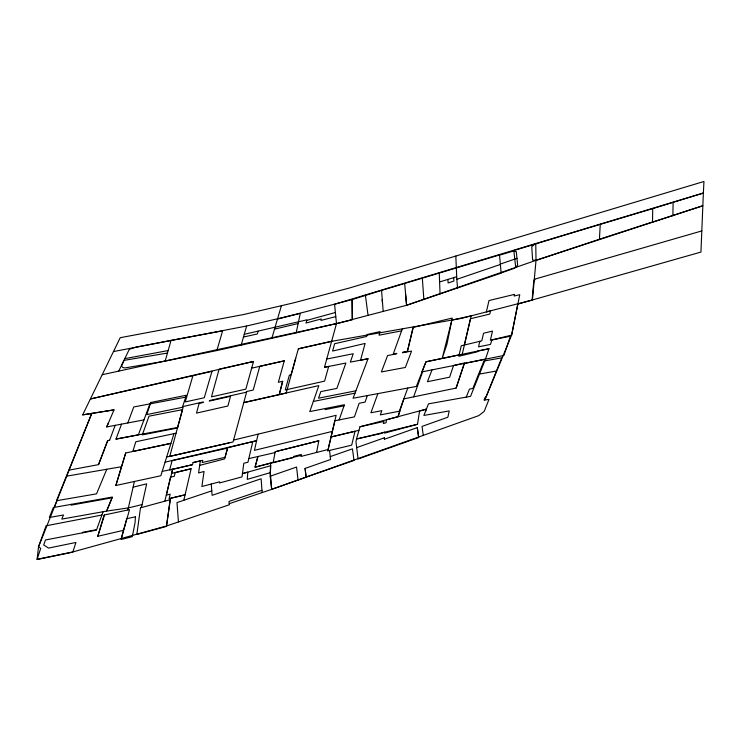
<?xml version="1.0" encoding="UTF-8"?>
<svg xmlns="http://www.w3.org/2000/svg" width="741" height="741" viewBox="0 0 741 741"><rect width="100%" height="100%" fill="white"/><g stroke="black" fill="none" stroke-linecap="round" stroke-linejoin="round"><path stroke-width="1.11" d="M102.202 374.724L336.488 323.641L406.577 305.283L536.021 260.341L702.848 205.748L652.506 222.087L652.738 208.629L703.376 193.031L700.94 252.07L517.792 304.134L511.614 335.145L484.799 400.001M672.893 215.779L673.106 202.432M329.541 450.417L330.569 459.522L305.088 468.395L306.172 477.223L271.669 489.338L270.187 476.231L270.595 463.134L301.115 455.354M703.357 193.364L703.95 181.489L349.428 288.017L294.075 302.736L243.733 314.499L120.227 337.692L82.659 414.867L114.031 409.866L106.732 426.936M600.256 224.347L534.817 244.15L531.769 246.707L532.603 260.082L536.021 260.341L599.413 239.25L600.256 224.347L652.738 208.629M270.298 472.647L270.826 465.681L242.446 473.638L247.809 472.128L247.262 479.381L270.298 472.647L271.678 489.356L229.219 503.695M534.77 279.162L534.632 280.469L533.798 280.728L532.112 300.068L461.374 318.398L331.727 341.323L298.354 348.807L291.102 374.77L289.361 375.159L285.239 389.961L324.577 381.143L328.708 366.341L324.484 367.286L336.488 323.641L334.571 304.255L703.376 193.031M101.915 515.032L46.081 525.795L38.504 546.858L37.115 559.307L72.84 551.943L166.512 525.971L170.495 498.276L185.083 494.821L169.124 498.665L170.161 494.191L166.308 495.118L170.449 477.223L174.311 476.287L175.172 472.61L191.122 468.766L183.814 500.277M356.68 447.61L384.31 437.82L384.496 439.218L417.303 427.603L418.637 437.523L358.07 458.985L355.976 441.877L356.495 438.996L380.466 433.67L384.616 432.123L384.468 433.124L417.526 424.278L419.573 410.931M316.583 452.464L318.806 440.793L275.217 451.714L273.133 462.699L293.39 457.53L293.593 456.437L301.272 454.483L300.902 456.465L328.124 449.518L336.136 415.321L233.582 440.061M216.835 350.558L222.643 330.866L171.041 340.369L167.457 353.049L124.071 360.358L121.57 366.017L122.728 367.462L124.859 367.944L165.178 361.117L216.835 350.558L296.159 332.894L300.281 313.397L246.614 326.021L113.475 351.567M134.399 481.483L127.897 509.975M141.411 507.566L146.662 483.845L133.148 487.152M258.09 434.152L254.45 450.343L332.394 431.373M464.366 345.037L470.489 318.732L489.773 314.064L490.551 310.896L486.383 311.905L488.967 300.568L514.504 294.381L514.134 296.03L519.756 294.668L511.614 335.145L490.366 340.267L492.487 331.097L483.549 333.246L481.798 340.832L461.245 345.788L458.818 356.264L477.408 351.79L477.584 351.049L488.986 348.733L485.438 359.218L470.544 396.361L428.502 403.845L425.603 411.079M479.835 341.305L478.556 346.825L490.44 344.417L491.941 339.962L510.392 336.219L503.889 355.476L421.935 371.899L426.001 361.775L462.236 354.272L471.156 315.861L451.853 320.075L442.192 358.412L446.962 344.222L452.26 318.056L413.006 327.476L407.42 351.345L402.595 352.735L411.57 351.058L405.355 367.462L381.383 371.936L387.599 355.541L396.574 353.865L396.768 353.346L393.239 354.003L402.344 328.828M165.076 462.162L256.618 440.7L252.801 441.617L247.939 462.291L243.808 463.208L242.02 476.88L219.493 482.975L219.66 481.807L201.885 486.513L204.053 471.471L198.579 472.953L200.32 460.883L193.077 462.541L192.53 464.681L172.634 469.312L171.514 473.434L191.122 468.766M358.968 430.299L331.144 436.949L355.032 431.281L351.669 445.174L327.781 450.843L334.867 420.768L354.402 416.896L359.144 403.271L365.081 402.094L367.351 395.583M121.292 538.512L129.545 509.632L104.157 515.014L97.793 536.289L123.302 530.352M164.826 501.185L172.662 469.192L162.196 471.415M413.404 326.874L407.42 351.345L402.798 352.207M282.543 381.346L279.218 394.647L243.78 402.613L233.063 441.979L166.679 457.021M335.766 316.629L320.973 320.418L321.251 318.954L306.042 323.048L306.857 319.853L244.252 334.311L241.177 345.139M327.781 450.843L328.124 449.518M295.705 358.283L286.239 392.999L279.218 394.647L282.803 381.282L278.338 382.291L284.285 360.83L259.785 366.332L253.218 390.044L246.753 391.489L243.78 402.613L318.834 385.616L309.784 411.598L344.408 404.725L339.109 419.925M258.118 331.199L257.359 333.959L243.483 337.044M253.515 361.469L245.864 389.118L211.463 396.861L219.114 369.213L253.515 361.469L90.393 398.982L212.009 371.334L204.257 397.769L185.231 401.937L192.975 375.502M271.827 338.359L281.423 305.69M165.178 361.117L167.457 353.049M244.252 334.311L246.614 326.021M485.475 359.116L464.311 363.433L456.169 388.062L403.826 398.89L398.019 416.701L359.978 426.76L356.495 438.996L417.526 424.278M173.95 433.661L160.843 475.75L115.865 485.494L125.683 452.983L170.939 443.368L132.787 451.473L135.807 441.766L176.052 433.216M115.865 485.494L125.683 452.983M97.793 536.289L104.462 514.949M398.019 416.701L399.825 411.135L380.3 414.895L381.837 410.671L370.908 412.774L377.882 393.619M456.085 388.08L464.468 362.979L453.52 365.508L449.62 377.188L427.446 381.708L431.984 369.907M325.577 408.467L325.188 409.588L344.019 405.846M413.635 396.861L422.639 371.769M82.418 532.853L82.603 532.325L96.608 529.63M103.119 511.735L96.423 530.158L45.497 539.976L43.7 544.941L48.545 548.09L75.962 542.449L72.775 552.147L37.05 559.511L40.727 548.312L38.504 546.858L91.699 413.561L56.473 500.74L96.543 493.849L106.797 469.248M399.334 411.227L407.782 388.025M69.08 470.127L98.544 464.626L107.602 440.673L109.594 440.302L115.179 425.334M177.627 427.446L115.967 439.089L121.543 424.13M127.795 422.954L133.76 406.948L186.686 396.963M149.932 403.901L138.363 434.856L115.967 439.098M98.544 464.626L107.723 440.645L109.603 440.284M359.978 426.76L383.949 421.434L383.356 423.519L386.042 422.796L386.506 419.776L426.39 409.106L423.871 415.442L449.222 410.922L447.87 417.22L422.037 426.408L423.278 435.375M478.529 374.233L472.86 388.46L469.47 389.071L466.237 397.13M496.414 371.009L478.621 374.224L483.901 361.052L501.694 357.875L485.939 397.148L485.17 397.287L484.04 400.103L489.004 399.399L484.197 411.403L478.779 415.608L271.678 489.356M54.241 507.39L56.937 500.657M71.488 504.315L71.164 505.121L112.058 497.832L106.611 511.105L61.827 519.098L63.485 514.967L49.341 517.487L53.333 507.548L112.382 497.026L106.611 511.105L128.554 507.872L142.077 504.575M108.371 423.111L106.685 426.946L143.949 419.906M118.727 371.121L129.768 348.372M501.129 272.938L514.476 268.242L517.653 265.222L516.282 251.579L512.188 251.412L499.536 255.154L501.138 273.151L406.577 305.283L405.614 294.205M270.187 476.231L296.557 467.043L298.039 480.075M330.245 456.604L352.447 448.861L354.003 460.43L306.079 477.111L305.088 468.395M499.517 254.969L381.559 290.407M500.332 264.065L517.042 258.331M457.54 288.138L456.817 279.329L500.37 264.472M211.778 490.838L176.988 502.583L178.442 521.942M261.981 490.292L229.052 501.416L229.302 504.778L166.512 525.971M383.18 311.415L381.559 290.398L352.123 299.577L277.375 319.13M599.413 239.25L652.515 221.985M440.061 293.927L439.598 281.96L456.604 276.736M419.545 411.107L426.39 409.106M534.15 279.338L701.81 230.923M532.436 299.975L536.021 260.341L535.762 243.872L513.828 250.551L515.717 267.39M306.728 320.39L335.358 312.507M273.188 462.43L255.061 467.182L257.914 456.512L255.061 467.182L270.595 463.134M199.681 465.348L224.625 458.92L227.672 447.777L252.801 441.617M318.806 440.793L275.217 451.714L275.059 452.594L248.809 458.596M336.479 323.493L296.159 332.894M336.488 323.641L352.299 319.769L352.123 299.577L352.29 319.501M274.374 329.189L298.132 323.548M229.006 442.896L169.735 456.428L183.333 406.476L203.358 401.937L203.201 402.493L199.125 403.41L196.485 413.117L227.904 405.994L230.544 396.296L209.314 401.103L209.462 400.557L246.568 392.146M193.077 462.541L202.793 460.337L202.2 462.514L225.032 457.345L227.58 448.101L172.125 460.661L169.615 469.887L192.53 464.681M298.354 348.807L331.746 341.258M251.662 368.157L284.275 360.848M488.986 348.733L426.001 361.775L416.377 386.422L353.068 398.25L368.045 358.737L350.326 362.127L353.235 353.735L326.79 359.024M324.484 367.286L345.88 363.034L336.877 388.414L320.816 391.609L318.537 398.176L355.884 390.813M313.323 401.446L354.995 393.165M368.036 358.764L360.524 360.219L365.118 343.435L332.616 351.049L334.626 343.713L366.638 336.47L367.175 334.497L380.031 331.598L379.04 335.201L401.622 330.838M171.041 340.369L135.668 347.205L129.453 349.27M124.914 358.616L168.161 350.558M66.727 476.148L121.468 466.728M82.659 414.867L114.031 409.866M417.303 427.603L418.637 437.023M365.406 295.168L368.045 315.379M384.31 437.82L384.477 439.228M404.679 283.516L406.577 305.283M382.189 299.42L382.523 303.44M456.817 279.329L455.817 256.053M453.649 277.643L453.918 281.034L448.129 282.951L447.86 279.422M262.147 492.57L261.11 478.779L212.111 495.321L211.268 484.03M422.342 278.32L423.843 299.262M439.256 273.151L439.598 281.96M135.464 516.829L135.047 522.729L132.278 536.669L121.052 539.504L126.72 518.681L135.464 516.829M140.494 507.817L136.835 534.493L166.484 526.406L170.143 499.73L140.494 507.817M182.499 409.662L177.46 428.029L142.309 434.874L149.015 416.173L182.499 409.662M150.821 402.474L146.783 414.59L182.342 407.328L186.38 395.222L150.821 402.474"/></g></svg>
